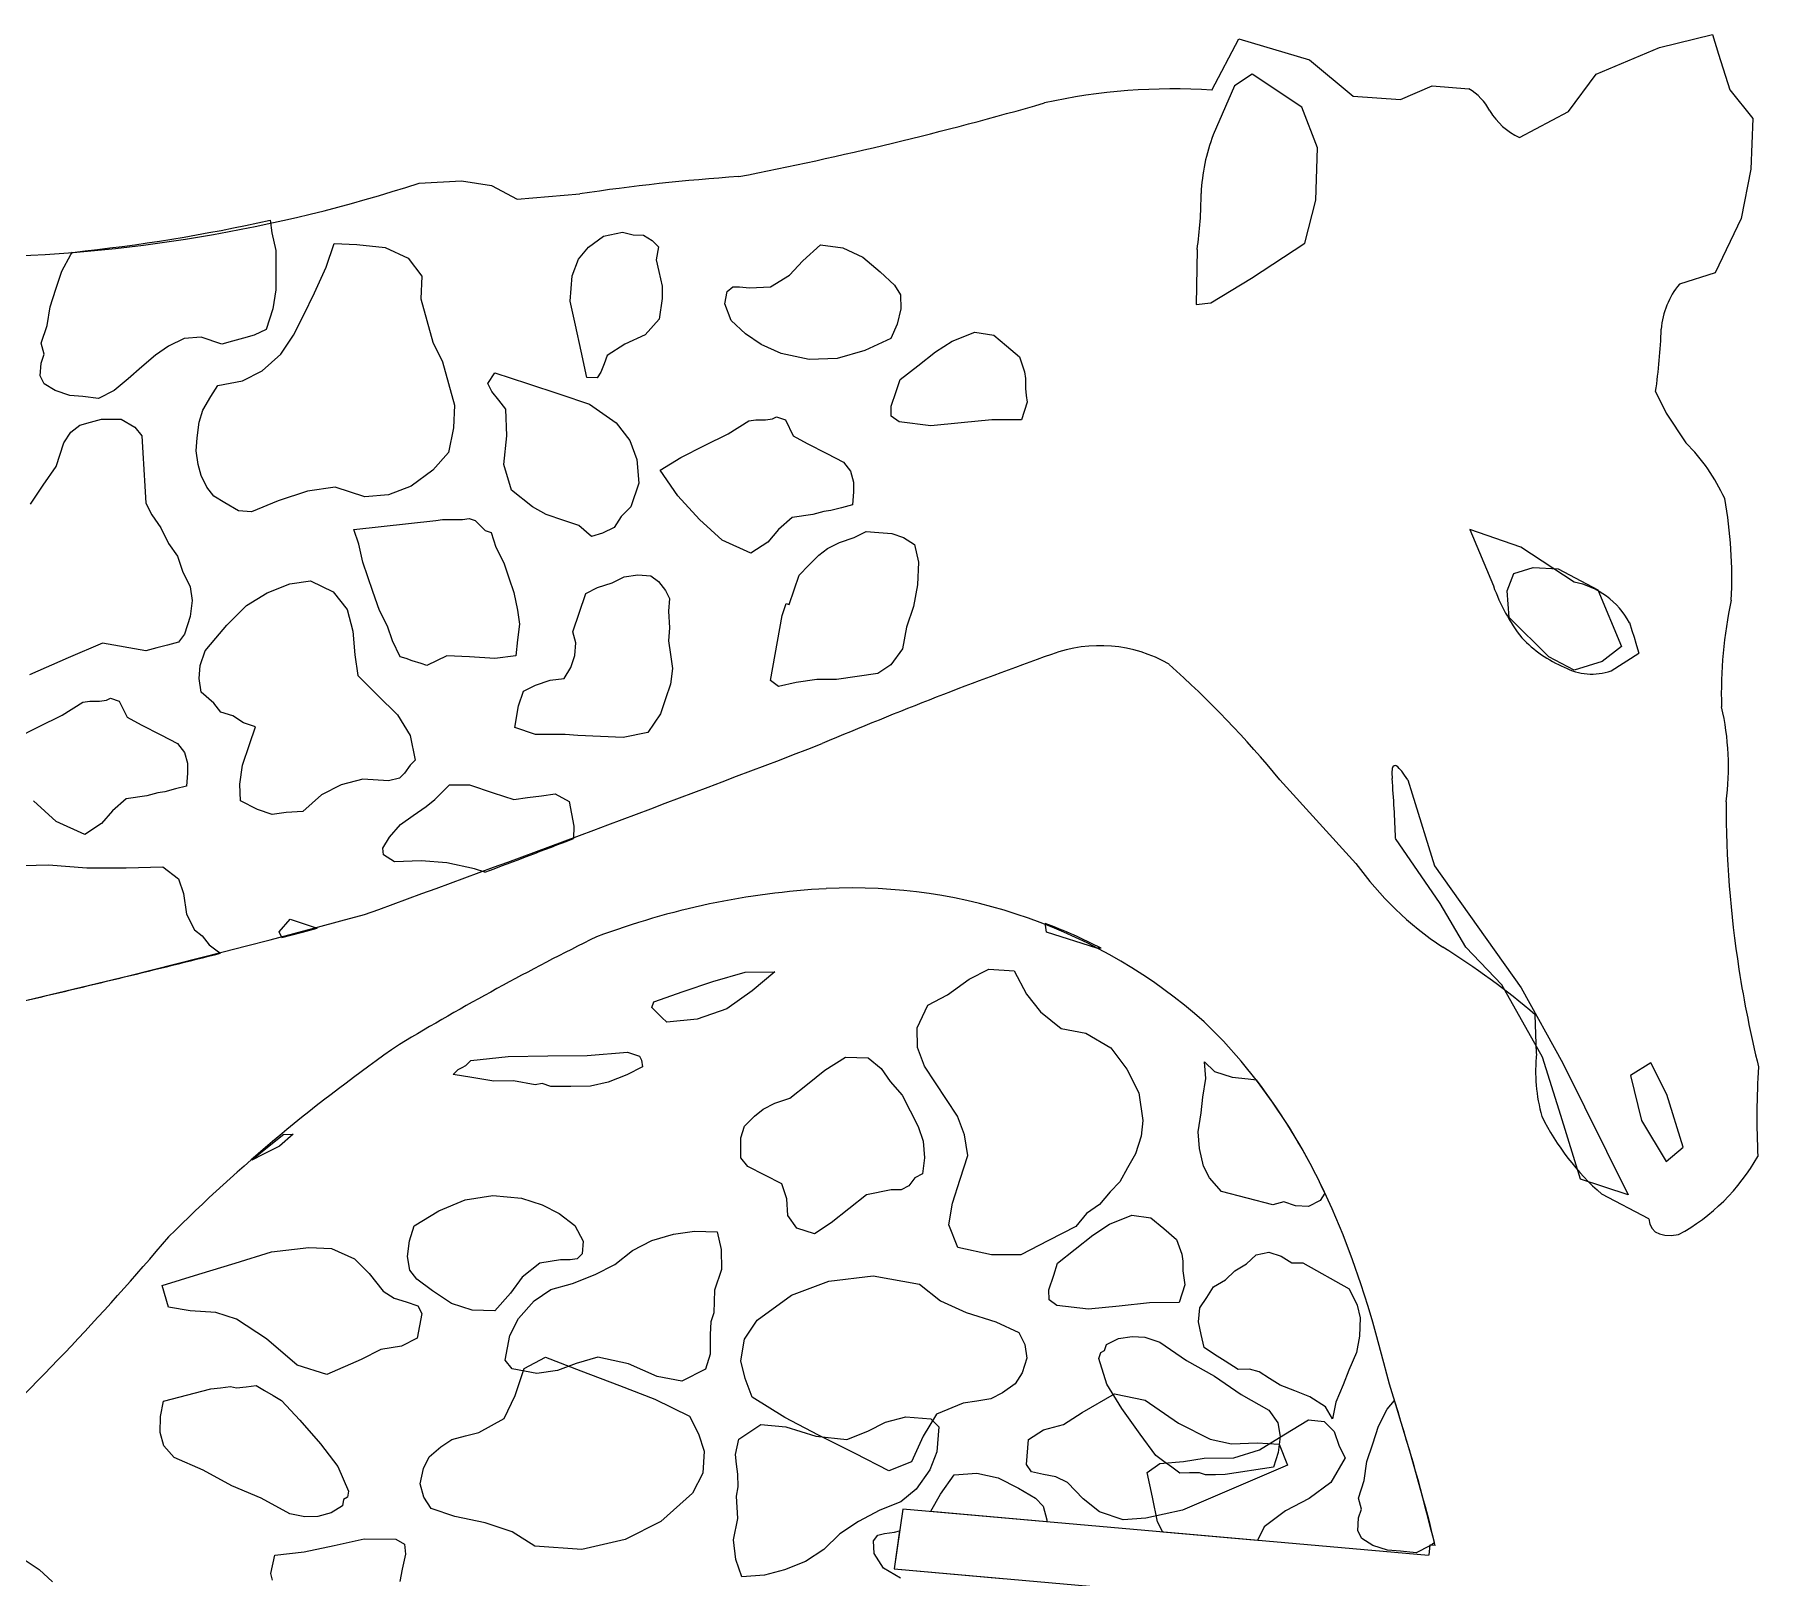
# Model space of a CAD drawing. Extents: x 1.3 to 15.6, y 3.2 to 7.5.
# Drawn here: x 13.252 to 15.641, y 5.25 to 7.389 of the extents above; entities that cross this region are included whole.
import ezdxf

# ---------------------------------------------------------------- set-up
doc = ezdxf.new("R2010")
doc.units = 0
doc.header["$MEASUREMENT"] = 0

msp = doc.modelspace()

# ---------------------------------------------------------------- linework, layer by layer
at = {"color": 7, "linetype": 'Continuous'}
for p, q in [((15.5035, 7.3708), (15.5771, 7.3888)), ((15.5771, 7.3888), (15.5856, 7.3617)), ((14.8833, 7.3116), (14.9206, 7.3827)), ((14.9206, 7.3827), (15.0187, 7.3537)), ((15.416, 7.3337), (15.5035, 7.3708)), ((15.5856, 7.3617), (15.601, 7.312)), ((15.0187, 7.3537), (15.079, 7.3031)), ((14.9146, 7.3178), (14.8852, 7.2497)), ((14.9391, 7.3338), (14.9146, 7.3178)), ((15.0081, 7.2879), (14.9391, 7.3338)), ((15.1448, 7.2988), (15.1884, 7.3174)), ((15.1884, 7.3174), (15.2392, 7.3134)), ((15.3776, 7.2821), (15.416, 7.3337)), ((15.601, 7.312), (15.6331, 7.2725)), ((15.0299, 7.2315), (15.0081, 7.2879)), ((15.079, 7.3031), (15.1448, 7.2988)), ((15.3096, 7.2462), (15.3776, 7.2821)), ((15.6331, 7.2725), (15.6302, 7.2023)), ((15.0272, 7.159), (15.0299, 7.2315)), ((15.6302, 7.2023), (15.6168, 7.1338)), ((13.7848, 7.1828), (13.8432, 7.1861)), ((13.8432, 7.1861), (13.8849, 7.1793)), ((13.8849, 7.1793), (13.9204, 7.1607)), ((13.9204, 7.1607), (14.0073, 7.1678)), ((15.012, 7.0995), (15.0272, 7.159)), ((13.5782, 7.1313), (13.5807, 7.114)), ((15.6168, 7.1338), (15.5809, 7.0583)), ((13.5807, 7.114), (13.5862, 7.0894)), ((13.6559, 7.0662), (13.6668, 7.099)), ((13.6668, 7.099), (13.6982, 7.0977)), ((13.6982, 7.0977), (13.7378, 7.0936)), ((14.0193, 7.0942), (14.0403, 7.1092)), ((14.0403, 7.1092), (14.0667, 7.115)), ((14.0667, 7.115), (14.0814, 7.1113)), ((14.0814, 7.1113), (14.0954, 7.1109)), ((14.0954, 7.1109), (14.1075, 7.1031)), ((14.1075, 7.1031), (14.1163, 7.0947)), ((14.3164, 7.0753), (14.3408, 7.0975)), ((14.3408, 7.0975), (14.3719, 7.0929)), ((14.9384, 7.0513), (15.012, 7.0995)), ((13.2896, 7.0606), (13.3019, 7.0838)), ((13.3019, 7.0838), (13.3045, 7.0869)), ((13.5862, 7.0894), (13.5862, 7.0621)), ((13.7378, 7.0936), (13.7693, 7.0786)), ((13.7693, 7.0786), (13.7884, 7.054)), ((13.9967, 7.0545), (14.0056, 7.0773)), ((14.0056, 7.0773), (14.0193, 7.0942)), ((14.1163, 7.0947), (14.1133, 7.0766)), ((14.1133, 7.0766), (14.117, 7.0601)), ((14.2978, 7.0553), (14.3164, 7.0753)), ((14.3719, 7.0929), (14.3994, 7.0803)), ((14.3994, 7.0803), (14.4234, 7.06)), ((14.8629, 7.091), (14.8613, 7.0147)), ((13.2814, 7.036), (13.2896, 7.0606)), ((13.5862, 7.0621), (13.5862, 7.0348)), ((13.6395, 7.0307), (13.6559, 7.0662)), ((13.7884, 7.054), (13.7871, 7.0226)), ((13.9941, 7.0192), (13.9967, 7.0545)), ((14.117, 7.0601), (14.1213, 7.0402)), ((14.2714, 7.0389), (14.2978, 7.0553)), ((14.4234, 7.06), (14.4434, 7.0414)), ((14.8818, 7.0168), (14.9384, 7.0513)), ((15.5809, 7.0583), (15.5312, 7.0428)), ((13.2733, 7.0114), (13.2814, 7.036)), ((13.5862, 7.0348), (13.5821, 7.0088)), ((13.6245, 6.9993), (13.6395, 7.0307)), ((14.1213, 7.0402), (14.1217, 7.0229)), ((14.2084, 7.0153), (14.2116, 7.0328)), ((14.2116, 7.0328), (14.2192, 7.0389)), ((14.2192, 7.0389), (14.2288, 7.0392)), ((14.2288, 7.0392), (14.2424, 7.0378)), ((14.2424, 7.0378), (14.2714, 7.0389)), ((14.4434, 7.0414), (14.4516, 7.0281)), ((14.4516, 7.0281), (14.4523, 7.0088)), ((13.2692, 6.9854), (13.2733, 7.0114)), ((13.5821, 7.0088), (13.5725, 6.9801)), ((13.7871, 7.0226), (13.7953, 6.9925)), ((14.0013, 6.9861), (13.9941, 7.0192)), ((14.1217, 7.0229), (14.1175, 6.9943)), ((14.217, 6.9924), (14.2084, 7.0153)), ((14.4523, 7.0088), (14.4473, 6.9874)), ((14.8613, 7.0147), (14.8818, 7.0168)), ((13.261, 6.9608), (13.2692, 6.9854)), ((13.5725, 6.9801), (13.5562, 6.9719)), ((13.6108, 6.9719), (13.6245, 6.9993)), ((13.7953, 6.9925), (13.8035, 6.9624)), ((14.0093, 6.9497), (14.0013, 6.9861)), ((14.1175, 6.9943), (14.098, 6.9726)), ((14.237, 6.9738), (14.217, 6.9924)), ((14.4473, 6.9874), (14.4384, 6.9677)), ((13.2651, 6.9458), (13.261, 6.9608)), ((13.4373, 6.9568), (13.4195, 6.9445)), ((13.4591, 6.9677), (13.4373, 6.9568)), ((13.4824, 6.9691), (13.4591, 6.9677)), ((13.5111, 6.9596), (13.4824, 6.9691)), ((13.5261, 6.9637), (13.5111, 6.9596)), ((13.5411, 6.9678), (13.5261, 6.9637)), ((13.5562, 6.9719), (13.5411, 6.9678)), ((13.5931, 6.9459), (13.6108, 6.9719)), ((13.8035, 6.9624), (13.8172, 6.9351)), ((14.0696, 6.9595), (14.0453, 6.9437)), ((14.098, 6.9726), (14.0696, 6.9595)), ((14.2588, 6.9591), (14.237, 6.9738)), ((14.2864, 6.9466), (14.2588, 6.9591)), ((14.4384, 6.9677), (14.4023, 6.9509)), ((14.5004, 6.9488), (14.5236, 6.9639)), ((14.5236, 6.9639), (14.555, 6.9762)), ((14.555, 6.9762), (14.581, 6.9721)), ((14.581, 6.9721), (14.5988, 6.9571)), ((14.5988, 6.9571), (14.6165, 6.942)), ((13.2596, 6.9157), (13.261, 6.9335)), ((13.261, 6.9335), (13.2651, 6.9458)), ((13.4195, 6.9445), (13.4004, 6.9281)), ((13.5671, 6.9227), (13.5931, 6.9459)), ((13.8172, 6.9351), (13.8254, 6.9051)), ((14.0173, 6.9133), (14.0093, 6.9497)), ((14.0409, 6.9323), (14.0365, 6.9209)), ((14.0453, 6.9437), (14.0409, 6.9323)), ((14.3254, 6.9384), (14.2864, 6.9466)), ((14.364, 6.9398), (14.3254, 6.9384)), ((14.4023, 6.9509), (14.364, 6.9398)), ((14.4512, 6.9105), (14.4758, 6.9297)), ((14.4758, 6.9297), (14.5004, 6.9488)), ((14.6165, 6.942), (14.6234, 6.9215)), ((13.2651, 6.9048), (13.2596, 6.9157)), ((13.3813, 6.9117), (13.3621, 6.8953)), ((13.4004, 6.9281), (13.3813, 6.9117)), ((13.5056, 6.9022), (13.5398, 6.909)), ((13.5398, 6.909), (13.5671, 6.9227)), ((13.8254, 6.9051), (13.8336, 6.875)), ((13.8801, 6.9051), (13.8896, 6.9201)), ((13.8855, 6.8942), (13.8801, 6.9051)), ((13.8896, 6.9201), (13.9347, 6.9051)), ((13.9347, 6.9051), (13.9798, 6.8901)), ((14.0313, 6.9129), (14.0173, 6.9133)), ((14.0365, 6.9209), (14.0313, 6.9129)), ((14.4458, 6.8941), (14.4512, 6.9105)), ((14.6234, 6.9215), (14.6248, 6.912)), ((14.6248, 6.912), (14.6248, 6.8983)), ((13.2802, 6.8952), (13.2651, 6.9048)), ((13.3007, 6.8884), (13.2802, 6.8952)), ((13.3184, 6.887), (13.3007, 6.8884)), ((13.3403, 6.8843), (13.3184, 6.887)), ((13.3621, 6.8953), (13.3403, 6.8843)), ((13.4851, 6.868), (13.4961, 6.8871)), ((13.4961, 6.8871), (13.5056, 6.9022)), ((13.8951, 6.8819), (13.8855, 6.8942)), ((13.9047, 6.8696), (13.8951, 6.8819)), ((13.9798, 6.8901), (14.0208, 6.8765)), ((14.4389, 6.8736), (14.4458, 6.8941)), ((14.6248, 6.8983), (14.6261, 6.8887)), ((14.6261, 6.8887), (14.6275, 6.8792)), ((15.4983, 6.894), (15.5127, 6.8638)), ((13.4797, 6.8516), (13.4851, 6.868)), ((13.8336, 6.875), (13.8323, 6.8436)), ((13.9061, 6.8327), (13.9047, 6.8696)), ((14.0208, 6.8765), (14.0577, 6.8505)), ((14.2744, 6.856), (14.2799, 6.8587)), ((14.2799, 6.8587), (14.2922, 6.8546)), ((14.4389, 6.86), (14.4389, 6.8736)), ((14.4499, 6.8518), (14.4389, 6.86)), ((14.6275, 6.8792), (14.6193, 6.8546)), ((15.5127, 6.8638), (15.5403, 6.8228)), ((13.2925, 6.8228), (13.302, 6.8378)), ((13.302, 6.8378), (13.3143, 6.8474)), ((13.3143, 6.8474), (13.3294, 6.8515)), ((13.3294, 6.8515), (13.3444, 6.8556)), ((13.3444, 6.8556), (13.3717, 6.8556)), ((13.3717, 6.8556), (13.3909, 6.8447)), ((13.3909, 6.8447), (13.4004, 6.8324)), ((13.477, 6.8297), (13.4797, 6.8516)), ((13.8323, 6.8436), (13.8254, 6.8094)), ((14.0577, 6.8505), (14.0769, 6.8259)), ((14.1802, 6.819), (14.213, 6.8354)), ((14.213, 6.8354), (14.2417, 6.8532)), ((14.2417, 6.8532), (14.2512, 6.8546)), ((14.2512, 6.8546), (14.2649, 6.8546)), ((14.2649, 6.8546), (14.2744, 6.856)), ((14.2922, 6.8546), (14.3032, 6.8327)), ((14.4936, 6.8463), (14.4499, 6.8518)), ((14.536, 6.8504), (14.4936, 6.8463)), ((14.5783, 6.8546), (14.536, 6.8504)), ((14.6193, 6.8546), (14.5783, 6.8546)), ((13.2816, 6.79), (13.2925, 6.8228)), ((13.4004, 6.8324), (13.4018, 6.8092)), ((13.4756, 6.812), (13.477, 6.8297)), ((13.4784, 6.7928), (13.4756, 6.812)), ((13.8254, 6.8094), (13.8036, 6.7848)), ((13.902, 6.793), (13.9061, 6.8327)), ((14.0769, 6.8259), (14.0865, 6.8)), ((14.1474, 6.8026), (14.1802, 6.819)), ((14.3032, 6.8327), (14.3223, 6.8218)), ((14.3223, 6.8218), (14.3496, 6.8082)), ((13.2638, 6.764), (13.2816, 6.79)), ((13.4018, 6.8092), (13.4032, 6.786)), ((13.4032, 6.786), (13.4046, 6.7627)), ((13.4825, 6.7778), (13.4784, 6.7928)), ((13.9129, 6.7575), (13.902, 6.793)), ((14.0865, 6.8), (14.0892, 6.7672)), ((14.1187, 6.7848), (14.1474, 6.8026)), ((14.3496, 6.8082), (14.3729, 6.7959)), ((14.3729, 6.7959), (14.3824, 6.7836)), ((13.2461, 6.7381), (13.2638, 6.764)), ((13.4046, 6.7627), (13.406, 6.7395)), ((13.4907, 6.7614), (13.4825, 6.7778)), ((13.7735, 6.7629), (13.7421, 6.7506)), ((13.8036, 6.7848), (13.7735, 6.7629)), ((14.0892, 6.7672), (14.0783, 6.7344)), ((14.1433, 6.7493), (14.1187, 6.7848)), ((14.3824, 6.7836), (14.3865, 6.7685)), ((14.3865, 6.7685), (14.3866, 6.7549)), ((13.406, 6.7395), (13.4142, 6.7231)), ((13.5002, 6.7491), (13.4907, 6.7614)), ((13.5153, 6.7396), (13.5002, 6.7491)), ((13.5344, 6.7286), (13.5153, 6.7396)), ((13.5891, 6.7423), (13.5522, 6.7273)), ((13.6301, 6.756), (13.5891, 6.7423)), ((13.6683, 6.7615), (13.6301, 6.756)), ((13.7093, 6.7479), (13.6683, 6.7615)), ((13.7421, 6.7506), (13.7093, 6.7479)), ((13.9416, 6.7343), (13.9129, 6.7575)), ((14.1734, 6.7165), (14.1433, 6.7493)), ((14.3866, 6.7549), (14.3852, 6.7371)), ((13.4142, 6.7231), (13.4265, 6.7053)), ((13.5522, 6.7273), (13.5344, 6.7286)), ((13.6943, 6.7027), (13.8077, 6.7151)), ((13.8077, 6.7151), (13.8173, 6.7165)), ((13.8173, 6.7165), (13.831, 6.7165)), ((13.831, 6.7165), (13.8446, 6.7165)), ((13.8446, 6.7165), (13.8542, 6.7179)), ((13.8542, 6.7179), (13.8624, 6.7151)), ((13.8624, 6.7151), (13.8692, 6.7083)), ((13.9608, 6.7234), (13.9416, 6.7343)), ((13.9854, 6.7152), (13.9608, 6.7234)), ((14.0059, 6.7084), (13.9854, 6.7152)), ((14.0646, 6.7207), (14.0551, 6.7057)), ((14.0783, 6.7344), (14.0646, 6.7207)), ((14.2048, 6.6878), (14.1734, 6.7165)), ((14.3018, 6.7193), (14.2827, 6.7029)), ((14.3305, 6.7234), (14.3018, 6.7193)), ((14.3456, 6.7275), (14.3305, 6.7234)), ((14.3551, 6.7289), (14.3456, 6.7275)), ((14.3702, 6.733), (14.3551, 6.7289)), ((14.3852, 6.7371), (14.3702, 6.733)), ((13.4265, 6.7053), (13.4374, 6.6835)), ((13.7012, 6.6823), (13.6943, 6.7027)), ((13.8692, 6.7083), (13.8761, 6.7015)), ((13.8761, 6.7015), (13.8843, 6.6987)), ((13.8843, 6.6987), (13.8911, 6.6783)), ((14.0237, 6.6933), (14.0059, 6.7084)), ((14.0387, 6.6975), (14.0237, 6.6933)), ((14.0551, 6.7057), (14.0387, 6.6975)), ((14.2827, 6.7029), (14.2677, 6.6851)), ((14.3672, 6.6848), (14.3877, 6.6917)), ((14.3877, 6.6917), (14.4041, 6.6999)), ((14.4041, 6.6999), (14.4218, 6.6985)), ((14.4218, 6.6985), (14.4396, 6.6972)), ((14.4396, 6.6972), (14.456, 6.6917)), ((14.456, 6.6917), (14.471, 6.6821)), ((15.2407, 6.7029), (15.2734, 6.6246)), ((15.3114, 6.6785), (15.2407, 6.7029)), ((13.4374, 6.6835), (13.4497, 6.6657)), ((13.7066, 6.6577), (13.7012, 6.6823)), ((13.8911, 6.6783), (13.902, 6.6564)), ((14.2445, 6.6701), (14.2048, 6.6878)), ((14.2677, 6.6851), (14.2445, 6.6701)), ((14.3248, 6.6534), (14.3385, 6.667)), ((14.3385, 6.667), (14.3508, 6.6766)), ((14.3508, 6.6766), (14.3672, 6.6848)), ((14.471, 6.6821), (14.4765, 6.6576)), ((15.3855, 6.6299), (15.3114, 6.6785)), ((13.4497, 6.6657), (13.4566, 6.6452)), ((13.4566, 6.6452), (13.4675, 6.6234)), ((13.7135, 6.6372), (13.7066, 6.6577)), ((13.902, 6.6564), (13.9089, 6.6359)), ((14.3112, 6.6397), (14.3248, 6.6534)), ((14.4765, 6.6576), (14.4752, 6.6261)), ((15.3018, 6.6418), (15.3287, 6.6502)), ((15.3287, 6.6502), (15.363, 6.6482)), ((15.363, 6.6482), (15.4184, 6.6191)), ((13.4675, 6.6234), (13.4702, 6.6042)), ((13.5741, 6.6152), (13.6055, 6.6275)), ((13.6055, 6.6275), (13.6342, 6.6317)), ((13.6342, 6.6317), (13.6657, 6.6166)), ((13.7203, 6.6167), (13.7135, 6.6372)), ((13.9089, 6.6359), (13.9157, 6.6154)), ((14.0155, 6.6141), (14.0319, 6.6223)), ((14.0319, 6.6223), (14.0524, 6.6291)), ((14.0524, 6.6291), (14.0688, 6.6373)), ((14.0688, 6.6373), (14.0879, 6.6401)), ((14.0879, 6.6401), (14.1057, 6.6387)), ((14.1057, 6.6387), (14.1166, 6.6305)), ((14.1166, 6.6305), (14.1262, 6.6182)), ((14.1262, 6.6182), (14.1317, 6.6073)), ((14.2975, 6.5987), (14.3043, 6.6192)), ((14.3043, 6.6192), (14.3112, 6.6397)), ((14.4752, 6.6261), (14.4697, 6.5961)), ((15.2924, 6.6178), (15.3018, 6.6418)), ((15.4184, 6.6191), (15.4512, 6.5408)), ((13.4702, 6.6042), (13.4675, 6.5824)), ((13.5318, 6.5838), (13.5454, 6.5975)), ((13.5454, 6.5975), (13.5741, 6.6152)), ((13.6657, 6.6166), (13.6848, 6.5921)), ((13.7299, 6.5907), (13.7203, 6.6167)), ((13.9157, 6.6154), (13.9212, 6.5908)), ((13.9978, 6.5608), (14.0155, 6.6141)), ((14.1317, 6.6073), (14.1303, 6.5895)), ((14.2893, 6.5878), (14.2921, 6.596)), ((14.2921, 6.596), (14.2934, 6.6001)), ((14.2934, 6.6001), (14.2975, 6.5987)), ((14.4697, 6.5961), (14.4602, 6.5674)), ((15.2955, 6.5809), (15.2924, 6.6178)), ((13.4675, 6.5824), (13.4593, 6.5578)), ((13.5181, 6.5701), (13.5318, 6.5838)), ((13.6848, 6.5921), (13.693, 6.562)), ((13.7408, 6.5688), (13.7299, 6.5907)), ((13.9212, 6.5908), (13.924, 6.5717)), ((13.924, 6.5717), (13.9212, 6.5498)), ((14.1303, 6.5895), (14.1317, 6.5663)), ((14.2716, 6.4935), (14.288, 6.5837)), ((14.288, 6.5837), (14.2893, 6.5878)), ((15.3503, 6.5263), (15.2955, 6.5809)), ((13.4511, 6.5468), (13.4361, 6.5427)), ((13.4593, 6.5578), (13.4511, 6.5468)), ((13.488, 6.5346), (13.5031, 6.5523)), ((13.5031, 6.5523), (13.5181, 6.5701)), ((13.693, 6.562), (13.6958, 6.5292)), ((13.7477, 6.5484), (13.7408, 6.5688)), ((13.7586, 6.5265), (13.7477, 6.5484)), ((13.9212, 6.5498), (13.9185, 6.5279)), ((14.0019, 6.5458), (13.9978, 6.5608)), ((14.1317, 6.5663), (14.1303, 6.5485)), ((14.1303, 6.5485), (14.1331, 6.5294)), ((14.4602, 6.5674), (14.4547, 6.5373)), ((13.2981, 6.5249), (13.2448, 6.5016)), ((13.3459, 6.5454), (13.2981, 6.5249)), ((13.4061, 6.5345), (13.3459, 6.5454)), ((13.4211, 6.5386), (13.4061, 6.5345)), ((13.4361, 6.5427), (13.4211, 6.5386)), ((13.4812, 6.5141), (13.488, 6.5346)), ((13.6958, 6.5292), (13.6999, 6.5005)), ((13.7668, 6.5238), (13.7586, 6.5265)), ((13.775, 6.521), (13.7668, 6.5238)), ((13.8229, 6.5279), (13.7955, 6.5142)), ((13.8543, 6.5265), (13.8229, 6.5279)), ((13.8898, 6.5238), (13.8543, 6.5265)), ((13.9185, 6.5279), (13.8898, 6.5238)), ((13.995, 6.5116), (14.0005, 6.528)), ((14.0005, 6.528), (14.0019, 6.5458)), ((14.1331, 6.5294), (14.1358, 6.5103)), ((14.4547, 6.5373), (14.4383, 6.5154)), ((15.3856, 6.5078), (15.3503, 6.5263)), ((15.4512, 6.5408), (15.424, 6.5197)), ((15.4365, 6.5067), (15.4752, 6.5314)), ((13.4799, 6.4963), (13.4812, 6.5141)), ((13.6999, 6.5005), (13.7272, 6.4732)), ((13.7873, 6.5169), (13.775, 6.521)), ((13.7955, 6.5142), (13.7873, 6.5169)), ((13.9855, 6.4965), (13.995, 6.5116)), ((14.1358, 6.5103), (14.1331, 6.4884)), ((14.3919, 6.499), (14.3632, 6.4949)), ((14.4206, 6.5031), (14.3919, 6.499)), ((14.4383, 6.5154), (14.4206, 6.5031)), ((15.424, 6.5197), (15.3856, 6.5078)), ((13.4826, 6.4772), (13.4799, 6.4963)), ((13.5004, 6.4621), (13.4826, 6.4772)), ((13.9226, 6.4583), (13.9295, 6.4788)), ((13.9295, 6.4788), (13.9459, 6.487)), ((13.9459, 6.487), (13.9664, 6.4938)), ((13.9664, 6.4938), (13.9855, 6.4965)), ((14.1331, 6.4884), (14.1263, 6.4679)), ((14.2825, 6.4853), (14.2716, 6.4935)), ((14.3071, 6.4908), (14.2825, 6.4853)), ((14.3358, 6.4949), (14.3071, 6.4908)), ((14.3632, 6.4949), (14.3358, 6.4949)), ((13.2899, 6.4456), (13.3186, 6.4634)), ((13.3186, 6.4634), (13.3282, 6.4648)), ((13.3282, 6.4648), (13.3419, 6.4648)), ((13.3419, 6.4648), (13.3514, 6.4662)), ((13.3514, 6.4662), (13.3569, 6.4689)), ((13.3569, 6.4689), (13.3692, 6.4648)), ((13.3692, 6.4648), (13.3801, 6.4429)), ((13.51, 6.4498), (13.5004, 6.4621)), ((13.7272, 6.4732), (13.7546, 6.4459)), ((13.9172, 6.4282), (13.9226, 6.4583)), ((14.1263, 6.4679), (14.1194, 6.4474)), ((13.2244, 6.4128), (13.2572, 6.4292)), ((13.2572, 6.4292), (13.2899, 6.4456)), ((13.3801, 6.4429), (13.3993, 6.432)), ((13.3993, 6.432), (13.4266, 6.4184)), ((13.5264, 6.4444), (13.51, 6.4498)), ((13.5414, 6.4348), (13.5264, 6.4444)), ((13.5578, 6.4294), (13.5414, 6.4348)), ((13.5496, 6.4048), (13.5578, 6.4294)), ((13.7546, 6.4459), (13.7723, 6.4172)), ((13.9459, 6.4186), (13.9172, 6.4282)), ((14.1194, 6.4474), (14.1017, 6.4214)), ((13.4266, 6.4184), (13.4498, 6.4061)), ((13.4498, 6.4061), (13.4594, 6.3938)), ((13.5401, 6.3761), (13.5496, 6.4048)), ((13.7723, 6.4172), (13.7792, 6.383)), ((13.9596, 6.4186), (13.9459, 6.4186)), ((13.9732, 6.4186), (13.9596, 6.4186)), ((13.9869, 6.4187), (13.9732, 6.4186)), ((14.0047, 6.4173), (13.9869, 6.4187)), ((14.0361, 6.4159), (14.0047, 6.4173)), ((14.0675, 6.4146), (14.0361, 6.4159)), ((14.1017, 6.4214), (14.0675, 6.4146)), ((13.4594, 6.3938), (13.4635, 6.3788)), ((13.7792, 6.383), (13.7724, 6.3762)), ((13.4635, 6.3651), (13.4622, 6.3473)), ((13.4635, 6.3788), (13.4635, 6.3651)), ((13.536, 6.3501), (13.5401, 6.3761)), ((13.7068, 6.357), (13.6767, 6.3488)), ((13.7423, 6.3543), (13.7068, 6.357)), ((13.7573, 6.3584), (13.7423, 6.3543)), ((13.7642, 6.3652), (13.7573, 6.3584)), ((13.7724, 6.3762), (13.7642, 6.3652)), ((15.083, 6.2401), (14.9776, 6.3558)), ((15.1547, 6.3559), (15.1607, 6.3367)), ((13.4075, 6.3336), (13.3788, 6.3295)), ((13.4226, 6.3377), (13.4075, 6.3336)), ((13.4321, 6.3391), (13.4226, 6.3377)), ((13.4471, 6.3432), (13.4321, 6.3391)), ((13.4622, 6.3473), (13.4471, 6.3432)), ((13.5373, 6.3269), (13.536, 6.3501)), ((13.6494, 6.3351), (13.6234, 6.3119)), ((13.6767, 6.3488), (13.6494, 6.3351)), ((13.8066, 6.3284), (13.827, 6.3489)), ((13.827, 6.3489), (13.8544, 6.3489)), ((13.8544, 6.3489), (13.8872, 6.338)), ((13.8872, 6.338), (13.9159, 6.3284)), ((13.935, 6.3312), (13.9541, 6.3339)), ((13.9541, 6.3339), (13.9733, 6.3367)), ((13.9733, 6.3367), (13.9924, 6.3257)), ((15.1607, 6.3367), (15.1918, 6.2368)), ((13.2818, 6.298), (13.2504, 6.3267)), ((13.3597, 6.3131), (13.3447, 6.2953)), ((13.3788, 6.3295), (13.3597, 6.3131)), ((13.5606, 6.3146), (13.5373, 6.3269)), ((13.5811, 6.3078), (13.5606, 6.3146)), ((13.6002, 6.3105), (13.5811, 6.3078)), ((13.6234, 6.3119), (13.6002, 6.3105)), ((13.7765, 6.3065), (13.7943, 6.3188)), ((13.7943, 6.3188), (13.8066, 6.3284)), ((13.9159, 6.3284), (13.935, 6.3312)), ((13.9924, 6.3257), (13.9993, 6.2916)), ((13.3215, 6.2803), (13.2818, 6.298)), ((13.3447, 6.2953), (13.3215, 6.2803)), ((13.7437, 6.2764), (13.7587, 6.2942)), ((13.7587, 6.2942), (13.7765, 6.3065)), ((13.9993, 6.2916), (13.9985, 6.2744)), ((13.7342, 6.2614), (13.7437, 6.2764)), ((13.7355, 6.2518), (13.7342, 6.2614)), ((15.1996, 6.1845), (15.1378, 6.2748)), ((13.2204, 6.2365), (13.2709, 6.2379)), ((13.2709, 6.2379), (13.3242, 6.2338)), ((13.7506, 6.2423), (13.7355, 6.2518)), ((13.7875, 6.2436), (13.7506, 6.2423)), ((13.823, 6.2409), (13.7875, 6.2436)), ((13.8613, 6.2327), (13.823, 6.2409)), ((15.1918, 6.2368), (15.3118, 6.0677)), ((13.3242, 6.2338), (13.3789, 6.2339)), ((13.3789, 6.2339), (13.4294, 6.2353)), ((13.4294, 6.2353), (13.4513, 6.2189)), ((13.4513, 6.2189), (13.4582, 6.1984)), ((13.8757, 6.2279), (13.8613, 6.2327)), ((13.4582, 6.1984), (13.4623, 6.1697)), ((13.4623, 6.1697), (13.4732, 6.1478)), ((15.2353, 6.1239), (15.1996, 6.1845)), ((13.4732, 6.1478), (13.4841, 6.1396)), ((13.5907, 6.1451), (13.6058, 6.1629)), ((13.5946, 6.1374), (13.5907, 6.1451)), ((13.6058, 6.1629), (13.6434, 6.1504)), ((14.6527, 6.1546), (14.6524, 6.1568)), ((14.6541, 6.145), (14.6527, 6.1546)), ((14.7241, 6.1225), (14.6541, 6.145)), ((13.4841, 6.1396), (13.4937, 6.1273)), ((13.4937, 6.1273), (13.5047, 6.1191)), ((13.5047, 6.1191), (13.5094, 6.1156)), ((14.7298, 6.1225), (14.7241, 6.1225)), ((15.2852, 6.072), (15.2353, 6.1239)), ((14.5468, 6.0798), (14.574, 6.0937)), ((14.574, 6.0937), (14.6095, 6.0913)), ((14.1506, 6.0624), (14.1915, 6.0765)), ((14.1915, 6.0765), (14.2365, 6.0892)), ((14.2365, 6.0892), (14.2775, 6.0896)), ((14.2775, 6.0896), (14.2463, 6.0633)), ((14.5169, 6.0577), (14.5468, 6.0798)), ((14.6095, 6.0913), (14.6263, 6.0587)), ((15.3417, 5.9716), (15.2852, 6.072)), ((14.1071, 6.0402), (14.1098, 6.0484)), ((14.1098, 6.0484), (14.1506, 6.0624)), ((14.2463, 6.0633), (14.211, 6.0384)), ((14.4897, 6.0437), (14.5169, 6.0577)), ((14.6263, 6.0587), (14.6456, 6.0343)), ((15.3118, 6.0677), (15.3695, 5.9634)), ((14.114, 6.0334), (14.1071, 6.0402)), ((14.1209, 6.0266), (14.114, 6.0334)), ((14.1278, 6.0199), (14.1209, 6.0266)), ((14.1701, 6.0243), (14.1278, 6.0199)), ((14.211, 6.0384), (14.1701, 6.0243)), ((14.475, 6.0122), (14.4897, 6.0437)), ((14.6456, 6.0343), (14.6745, 6.0113)), ((15.3333, 5.9764), (15.3314, 6.0302)), ((14.4753, 5.9848), (14.475, 6.0122)), ((14.6745, 6.0113), (14.7088, 6.0048)), ((14.7088, 6.0048), (14.7431, 5.9846)), ((13.9082, 5.9727), (13.9629, 5.9732)), ((13.9629, 5.9732), (14.0175, 5.9737)), ((14.0175, 5.9737), (14.0735, 5.9783)), ((14.0735, 5.9783), (14.0818, 5.9757)), ((14.0818, 5.9757), (14.09, 5.973)), ((14.4851, 5.959), (14.4753, 5.9848)), ((14.7431, 5.9846), (14.7653, 5.9548)), ((13.8319, 5.9474), (13.8387, 5.9543)), ((13.8387, 5.9543), (13.8441, 5.9571)), ((13.8441, 5.9571), (13.8496, 5.9598)), ((13.8496, 5.9598), (13.8564, 5.9667)), ((13.8564, 5.9667), (13.9082, 5.9727)), ((14.0942, 5.958), (14.0725, 5.9469)), ((14.09, 5.973), (14.0928, 5.9676)), ((14.0928, 5.9676), (14.0942, 5.958)), ((14.3227, 5.9342), (14.3471, 5.9536)), ((14.3471, 5.9536), (14.3756, 5.9716)), ((14.3756, 5.9716), (14.4071, 5.9705)), ((14.4071, 5.9705), (14.425, 5.9557)), ((14.425, 5.9557), (14.4374, 5.938)), ((14.5003, 5.9359), (14.4851, 5.959)), ((14.7653, 5.9548), (14.782, 5.9221)), ((14.8731, 5.9653), (14.8869, 5.9518)), ((14.8747, 5.9421), (14.8731, 5.9653)), ((14.8869, 5.9518), (14.9116, 5.9438)), ((15.3668, 5.8909), (15.3417, 5.9716)), ((15.3695, 5.9634), (15.46, 5.7809)), ((15.4917, 5.9635), (15.4633, 5.9462)), ((15.5137, 5.9198), (15.4917, 5.9635)), ((13.8579, 5.9435), (13.8319, 5.9474)), ((13.8881, 5.9383), (13.8579, 5.9435)), ((13.9154, 5.9386), (13.8881, 5.9383)), ((13.9455, 5.9334), (13.9154, 5.9386)), ((13.955, 5.9349), (13.9455, 5.9334)), ((13.9674, 5.9309), (13.955, 5.9349)), ((13.981, 5.931), (13.9674, 5.9309)), ((13.9947, 5.9311), (13.981, 5.931)), ((14.022, 5.9314), (13.9947, 5.9311)), ((14.0466, 5.9371), (14.022, 5.9314)), ((14.0725, 5.9469), (14.0466, 5.9371)), ((14.2983, 5.9149), (14.3227, 5.9342)), ((14.4374, 5.938), (14.454, 5.9191)), ((14.5156, 5.9128), (14.5003, 5.9359)), ((14.8708, 5.9161), (14.8747, 5.9421)), ((14.9116, 5.9438), (14.9335, 5.9413)), ((14.9335, 5.9413), (14.945, 5.94)), ((15.4633, 5.9462), (15.4786, 5.8836)), ((14.2615, 5.8995), (14.2778, 5.9078)), ((14.2778, 5.9078), (14.2983, 5.9149)), ((14.454, 5.9191), (14.4651, 5.8973)), ((14.5308, 5.8897), (14.5156, 5.9128)), ((14.782, 5.9221), (14.7878, 5.8839)), ((14.8683, 5.8942), (14.8708, 5.9161)), ((15.5364, 5.8468), (15.5137, 5.9198)), ((14.2358, 5.876), (14.2493, 5.8898)), ((14.2493, 5.8898), (14.2615, 5.8995)), ((14.4651, 5.8973), (14.4763, 5.8755)), ((14.5406, 5.8638), (14.5308, 5.8897)), ((14.7878, 5.8839), (14.7853, 5.862)), ((14.8645, 5.8682), (14.8683, 5.8942)), ((15.3943, 5.8026), (15.3668, 5.8909)), ((15.4786, 5.8836), (15.5131, 5.8269)), ((13.61, 5.8647), (13.591, 5.8481)), ((13.5971, 5.8645), (13.61, 5.8647)), ((14.2304, 5.8596), (14.2358, 5.876)), ((14.2306, 5.8459), (14.2304, 5.8596)), ((14.4763, 5.8755), (14.4833, 5.8551)), ((14.4833, 5.8551), (14.4849, 5.8319)), ((14.545, 5.8352), (14.5406, 5.8638)), ((14.7853, 5.862), (14.7773, 5.8374)), ((14.866, 5.845), (14.8645, 5.8682)), ((13.5692, 5.837), (13.553, 5.8287)), ((13.591, 5.8481), (13.5692, 5.837)), ((14.2307, 5.8322), (14.2306, 5.8459)), ((14.2404, 5.82), (14.2307, 5.8322)), ((14.4849, 5.8319), (14.4824, 5.81)), ((14.5344, 5.8023), (14.545, 5.8352)), ((14.7773, 5.8374), (14.7665, 5.8181)), ((14.8717, 5.8205), (14.866, 5.845)), ((15.5131, 5.8269), (15.5364, 5.8468)), ((14.2871, 5.7959), (14.2404, 5.82)), ((14.4824, 5.81), (14.4715, 5.8044)), ((14.7665, 5.8181), (14.7558, 5.7989)), ((14.8801, 5.8042), (14.8717, 5.8205)), ((14.2941, 5.7754), (14.2871, 5.7959)), ((14.4388, 5.7877), (14.4047, 5.7806)), ((14.4525, 5.7878), (14.4388, 5.7877)), ((14.4634, 5.7934), (14.4525, 5.7878)), ((14.4715, 5.8044), (14.4634, 5.7934)), ((14.5237, 5.7694), (14.5344, 5.8023)), ((14.7423, 5.7851), (14.7274, 5.7672)), ((14.7558, 5.7989), (14.7423, 5.7851)), ((14.8967, 5.7852), (14.8801, 5.8042)), ((14.9679, 5.7667), (14.8967, 5.7852)), ((15.0399, 5.7832), (15.0335, 5.7728)), ((15.46, 5.7809), (15.3943, 5.8026)), ((13.7779, 5.7378), (13.8118, 5.7586)), ((13.8118, 5.7586), (13.8486, 5.774)), ((13.8486, 5.774), (13.8868, 5.7798)), ((13.8868, 5.7798), (13.9265, 5.7761)), ((13.9265, 5.7761), (13.9553, 5.7668)), ((13.9553, 5.7668), (13.9786, 5.7547)), ((14.2957, 5.7522), (14.2941, 5.7754)), ((14.3803, 5.7612), (14.3559, 5.7418)), ((14.4047, 5.7806), (14.3803, 5.7612)), ((14.5186, 5.7393), (14.5237, 5.7694)), ((14.7274, 5.7672), (14.7097, 5.7547)), ((14.9829, 5.771), (14.9679, 5.7667)), ((14.9994, 5.7656), (14.9829, 5.771)), ((15.0171, 5.7644), (14.9994, 5.7656)), ((15.0335, 5.7728), (15.0171, 5.7644)), ((15.4887, 5.7474), (15.4235, 5.7817)), ((13.7712, 5.7172), (13.7779, 5.7378)), ((13.9786, 5.7547), (14.0006, 5.7385)), ((14.0006, 5.7385), (14.0118, 5.7167)), ((14.3081, 5.7346), (14.2957, 5.7522)), ((14.3328, 5.7266), (14.3081, 5.7346)), ((14.3559, 5.7418), (14.3328, 5.7266)), ((14.5312, 5.708), (14.5186, 5.7393)), ((14.6949, 5.7368), (14.6568, 5.7173)), ((14.7097, 5.7547), (14.6949, 5.7368)), ((14.7182, 5.7247), (14.7413, 5.74)), ((14.7413, 5.74), (14.7726, 5.7526)), ((14.7726, 5.7526), (14.7986, 5.7487)), ((14.7986, 5.7487), (14.8165, 5.7339)), ((13.7687, 5.6953), (13.7712, 5.7172)), ((14.0118, 5.7167), (14.0106, 5.699)), ((14.0802, 5.7037), (14.1074, 5.7176)), ((14.1074, 5.7176), (14.1374, 5.7261)), ((14.1374, 5.7261), (14.1661, 5.7305)), ((14.1661, 5.7305), (14.1975, 5.7294)), ((14.1975, 5.7294), (14.2032, 5.7049)), ((14.6568, 5.7173), (14.6187, 5.6978)), ((14.6938, 5.7054), (14.7182, 5.7247)), ((14.8165, 5.7339), (14.8344, 5.719)), ((14.8344, 5.719), (14.8415, 5.6986)), ((13.5296, 5.6863), (13.5801, 5.7018)), ((13.5801, 5.7018), (13.6319, 5.7077)), ((13.6319, 5.7077), (13.6634, 5.7066)), ((13.6634, 5.7066), (13.6949, 5.6919)), ((13.6949, 5.6919), (13.7156, 5.6716)), ((13.7716, 5.6762), (13.7687, 5.6953)), ((13.9806, 5.6905), (13.9519, 5.6861)), ((13.9942, 5.6906), (13.9806, 5.6905)), ((14.0038, 5.6921), (13.9942, 5.6906)), ((14.0106, 5.699), (14.0038, 5.6921)), ((14.0558, 5.6844), (14.0802, 5.7037)), ((14.2032, 5.7049), (14.2035, 5.6775)), ((14.5777, 5.6975), (14.5312, 5.708)), ((14.6187, 5.6978), (14.5777, 5.6975)), ((14.6694, 5.686), (14.6938, 5.7054)), ((14.8415, 5.6986), (14.8429, 5.689)), ((14.8429, 5.689), (14.843, 5.6753)), ((14.9315, 5.6852), (14.9445, 5.6975)), ((14.9445, 5.6975), (14.9624, 5.7014)), ((14.9624, 5.7014), (14.9793, 5.6957)), ((14.9793, 5.6957), (14.9939, 5.6864)), ((14.9939, 5.6864), (15.0094, 5.6867)), ((15.0094, 5.6867), (15.0736, 5.6507)), ((13.4288, 5.6552), (13.4792, 5.6708)), ((13.4792, 5.6708), (13.5296, 5.6863)), ((13.7156, 5.6716), (13.735, 5.6472)), ((13.7813, 5.664), (13.7716, 5.6762)), ((13.8033, 5.6478), (13.7813, 5.664)), ((13.9275, 5.6668), (13.9113, 5.6447)), ((13.9519, 5.6861), (13.9275, 5.6668)), ((13.9973, 5.6578), (14.0286, 5.6704)), ((14.0286, 5.6704), (14.0558, 5.6844)), ((14.2035, 5.6775), (14.1942, 5.6488)), ((14.3526, 5.6612), (14.414, 5.6686)), ((14.414, 5.6686), (14.4783, 5.6569)), ((14.6574, 5.649), (14.6641, 5.6696)), ((14.6641, 5.6696), (14.6694, 5.686)), ((14.843, 5.6753), (14.8445, 5.6658)), ((14.8445, 5.6658), (14.846, 5.6562)), ((14.8854, 5.6532), (14.902, 5.6631)), ((14.902, 5.6631), (14.9149, 5.6753)), ((14.9149, 5.6753), (14.9315, 5.6852)), ((13.4373, 5.6253), (13.4288, 5.6552)), ((13.735, 5.6472), (13.7501, 5.6378)), ((13.8294, 5.6303), (13.8033, 5.6478)), ((13.9113, 5.6447), (13.8897, 5.6199)), ((13.9442, 5.6341), (13.9673, 5.6494)), ((13.9673, 5.6494), (13.9973, 5.6578)), ((14.1942, 5.6488), (14.1931, 5.6173)), ((14.2533, 5.607), (14.3008, 5.6416)), ((14.3008, 5.6416), (14.3526, 5.6612)), ((14.4783, 5.6569), (14.5072, 5.6339)), ((14.6576, 5.6353), (14.6574, 5.649)), ((14.846, 5.6562), (14.838, 5.6316)), ((14.8667, 5.6241), (14.8761, 5.6387)), ((14.8761, 5.6387), (14.8854, 5.6532)), ((15.0736, 5.6507), (15.0848, 5.6281)), ((13.4674, 5.6201), (13.4373, 5.6253)), ((13.5029, 5.6177), (13.4674, 5.6201)), ((13.5317, 5.6084), (13.5029, 5.6177)), ((13.7501, 5.6378), (13.7666, 5.6325)), ((13.7666, 5.6325), (13.783, 5.6271)), ((13.7886, 5.6163), (13.7821, 5.582)), ((13.783, 5.6271), (13.7886, 5.6163)), ((13.8582, 5.621), (13.8294, 5.6303)), ((13.8897, 5.6199), (13.8582, 5.621)), ((13.9226, 5.6093), (13.9442, 5.6341)), ((14.1931, 5.6173), (14.1891, 5.605)), ((14.5072, 5.6339), (14.5429, 5.6179)), ((14.5429, 5.6179), (14.584, 5.6046)), ((14.6686, 5.6272), (14.6576, 5.6353)), ((14.7123, 5.6222), (14.6686, 5.6272)), ((14.7547, 5.6267), (14.7123, 5.6222)), ((14.797, 5.6312), (14.7547, 5.6267)), ((14.838, 5.6316), (14.797, 5.6312)), ((14.8647, 5.6049), (14.8667, 5.6241)), ((15.0848, 5.6281), (15.0888, 5.6102)), ((13.573, 5.5814), (13.5317, 5.6084)), ((13.9105, 5.586), (13.9226, 5.6093)), ((14.1891, 5.605), (14.1879, 5.5872)), ((14.2358, 5.5808), (14.2533, 5.607)), ((14.584, 5.6046), (14.6156, 5.5898)), ((14.8686, 5.587), (14.8647, 5.6049)), ((15.0888, 5.6102), (15.088, 5.585)), ((13.6157, 5.5449), (13.573, 5.5814)), ((13.7603, 5.5709), (13.7316, 5.5665)), ((13.7821, 5.582), (13.7603, 5.5709)), ((13.904, 5.5517), (13.9105, 5.586)), ((14.1879, 5.5872), (14.188, 5.5735)), ((14.188, 5.5735), (14.1882, 5.5599)), ((14.2306, 5.5507), (14.2358, 5.5808)), ((14.6156, 5.5898), (14.624, 5.5735)), ((14.624, 5.5735), (14.6269, 5.5544)), ((14.7347, 5.565), (14.7374, 5.5732)), ((14.7374, 5.5732), (14.7537, 5.5816)), ((14.7537, 5.5816), (14.7728, 5.5845)), ((14.7728, 5.5845), (14.7906, 5.5833)), ((14.7906, 5.5833), (14.8112, 5.5767)), ((14.8112, 5.5767), (14.8483, 5.551)), ((14.8725, 5.5691), (14.8686, 5.587)), ((14.8871, 5.5597), (14.8725, 5.5691)), ((15.088, 5.585), (15.0837, 5.5622)), ((13.6568, 5.5317), (13.6157, 5.5449)), ((13.7044, 5.5526), (13.6568, 5.5317)), ((13.7316, 5.5665), (13.7044, 5.5526)), ((13.9137, 5.5395), (13.904, 5.5517)), ((13.9302, 5.54), (13.96, 5.5558)), ((13.96, 5.5558), (14.009, 5.5367)), ((14.0024, 5.5472), (13.9765, 5.5374)), ((14.0324, 5.5557), (14.0024, 5.5472)), ((14.0749, 5.5465), (14.0324, 5.5557)), ((14.1146, 5.5291), (14.0749, 5.5465)), ((14.1882, 5.5599), (14.1815, 5.5393)), ((14.2363, 5.5262), (14.2306, 5.5507)), ((14.6269, 5.5544), (14.6202, 5.5339)), ((14.7267, 5.554), (14.7293, 5.5622)), ((14.7379, 5.5186), (14.7267, 5.554)), ((14.7293, 5.5622), (14.7347, 5.565)), ((14.8483, 5.551), (14.8868, 5.5295)), ((14.9017, 5.5504), (14.8871, 5.5597)), ((14.9199, 5.5388), (14.9017, 5.5504)), ((15.0837, 5.5622), (15.0733, 5.538)), ((13.9479, 5.533), (13.9137, 5.5395)), ((13.9179, 5.5028), (13.9302, 5.54)), ((13.9765, 5.5374), (13.9479, 5.533)), ((14.009, 5.5367), (14.0622, 5.5167)), ((14.1489, 5.5226), (14.1146, 5.5291)), ((14.1815, 5.5393), (14.1489, 5.5226)), ((14.2461, 5.5003), (14.2363, 5.5262)), ((14.6202, 5.5339), (14.6108, 5.5187)), ((14.8868, 5.5295), (14.9239, 5.5039)), ((14.9354, 5.5391), (14.9199, 5.5388)), ((14.9487, 5.5357), (14.9354, 5.5391)), ((14.9632, 5.5264), (14.9487, 5.5357)), ((14.9778, 5.5171), (14.9632, 5.5264)), ((15.0733, 5.538), (15.0653, 5.5175)), ((13.4305, 5.4947), (13.496, 5.5119)), ((13.496, 5.5119), (13.5095, 5.5135)), ((13.5095, 5.5135), (13.5231, 5.515)), ((13.5231, 5.515), (13.5316, 5.5132)), ((13.5316, 5.5132), (13.5451, 5.5148)), ((13.5451, 5.5148), (13.5587, 5.5164)), ((13.5587, 5.5164), (13.5705, 5.5095)), ((13.5705, 5.5095), (13.5823, 5.5026)), ((13.5823, 5.5026), (13.5941, 5.4957)), ((13.5941, 5.4957), (13.6193, 5.4683)), ((13.9024, 5.4707), (13.9179, 5.5028)), ((14.0622, 5.5167), (14.1111, 5.4976)), ((14.1111, 5.4976), (14.1592, 5.4742)), ((14.2915, 5.472), (14.2461, 5.5003)), ((14.5769, 5.4979), (14.5577, 5.495)), ((14.5932, 5.5063), (14.5769, 5.4979)), ((14.6108, 5.5187), (14.5932, 5.5063)), ((14.7034, 5.4792), (14.7485, 5.5051)), ((14.7587, 5.4846), (14.7379, 5.5186)), ((14.7485, 5.5051), (14.7908, 5.4962)), ((14.7908, 5.4962), (14.8372, 5.4644)), ((14.9239, 5.5039), (14.9624, 5.4824)), ((14.9983, 5.509), (14.9778, 5.5171)), ((15.0189, 5.501), (14.9983, 5.509)), ((15.0407, 5.487), (15.0189, 5.501)), ((15.0653, 5.5175), (15.055, 5.4933)), ((15.1263, 5.4838), (15.1363, 5.4958)), ((13.4259, 5.4515), (13.4261, 5.4736)), ((13.4261, 5.4736), (13.4305, 5.4947)), ((14.1592, 5.4742), (14.1717, 5.4495)), ((14.3382, 5.4479), (14.2915, 5.472)), ((14.4312, 5.4657), (14.4592, 5.4731)), ((14.4592, 5.4731), (14.494, 5.4702)), ((14.5019, 5.4767), (14.483, 5.4465)), ((14.5386, 5.4921), (14.5019, 5.4767)), ((14.5577, 5.495), (14.5386, 5.4921)), ((14.6778, 5.4625), (14.7034, 5.4792)), ((14.7837, 5.4493), (14.7587, 5.4846)), ((14.9624, 5.4824), (14.9748, 5.4648)), ((15.0506, 5.4705), (15.0407, 5.487)), ((15.055, 5.4933), (15.0506, 5.4705)), ((15.1142, 5.4604), (15.1263, 5.4838)), ((13.4308, 5.4328), (13.4259, 5.4515)), ((13.6193, 5.4683), (13.6478, 5.4359)), ((13.8488, 5.4467), (13.8675, 5.4516)), ((13.8675, 5.4516), (13.9024, 5.4707)), ((14.1717, 5.4495), (14.1799, 5.4257)), ((14.2276, 5.4422), (14.2583, 5.4623)), ((14.2583, 5.4623), (14.293, 5.4594)), ((14.293, 5.4594), (14.3344, 5.4463)), ((14.389, 5.4224), (14.3382, 5.4479)), ((14.3776, 5.4417), (14.4065, 5.4532)), ((14.4065, 5.4532), (14.4312, 5.4657)), ((14.494, 5.4702), (14.5049, 5.4591)), ((14.5049, 5.4591), (14.502, 5.4244)), ((14.6293, 5.4418), (14.6498, 5.4552)), ((14.6498, 5.4552), (14.6778, 5.4625)), ((14.8058, 5.4194), (14.7837, 5.4493)), ((14.8372, 5.4644), (14.881, 5.442)), ((14.9491, 5.4274), (14.9831, 5.4483)), ((14.9748, 5.4648), (14.9778, 5.4457)), ((14.9831, 5.4483), (15.0171, 5.4691)), ((15.0171, 5.4691), (15.039, 5.4665)), ((15.039, 5.4665), (15.0528, 5.453)), ((15.0528, 5.453), (15.0598, 5.4326)), ((15.1062, 5.4357), (15.1142, 5.4604)), ((13.4451, 5.4166), (13.4308, 5.4328)), ((13.6478, 5.4359), (13.6721, 5.4043)), ((13.7985, 5.4175), (13.8147, 5.4317)), ((13.8147, 5.4317), (13.8301, 5.4418)), ((13.8301, 5.4418), (13.8488, 5.4467)), ((14.1799, 5.4257), (14.178, 5.3952)), ((14.2231, 5.4211), (14.2276, 5.4422)), ((14.3344, 5.4463), (14.3776, 5.4417)), ((14.483, 5.4465), (14.467, 5.4108)), ((14.502, 5.4244), (14.4924, 5.3999)), ((14.6264, 5.4071), (14.6293, 5.4418)), ((14.881, 5.442), (14.9106, 5.4358)), ((14.9106, 5.4358), (14.9462, 5.4371)), ((14.9137, 5.4162), (14.9491, 5.4274)), ((14.9462, 5.4371), (14.9767, 5.4351)), ((14.9752, 5.4238), (14.9686, 5.4032)), ((14.9778, 5.4457), (14.9752, 5.4238)), ((14.9767, 5.4351), (14.9883, 5.4062)), ((15.0598, 5.4326), (15.0681, 5.4163)), ((15.0982, 5.4111), (15.1062, 5.4357)), ((13.4856, 5.3993), (13.4451, 5.4166)), ((13.6721, 5.4043), (13.687, 5.3702)), ((13.7863, 5.3803), (13.7907, 5.4015)), ((13.7907, 5.4015), (13.7985, 5.4175)), ((14.2247, 5.4075), (14.2231, 5.4211)), ((14.2263, 5.3939), (14.2247, 5.4075)), ((14.4357, 5.3982), (14.389, 5.4224)), ((14.467, 5.4108), (14.4357, 5.3982)), ((14.4924, 5.3999), (14.4735, 5.3729)), ((14.6331, 5.3969), (14.6264, 5.4071)), ((14.7936, 5.3959), (14.8113, 5.4084)), ((14.8168, 5.4113), (14.8058, 5.4194)), ((14.8113, 5.4084), (14.8441, 5.4114)), ((14.8278, 5.4033), (14.8168, 5.4113)), ((14.8388, 5.3952), (14.8278, 5.4033)), ((14.8441, 5.4114), (14.8727, 5.4158)), ((14.8727, 5.4158), (14.9137, 5.4162)), ((14.9686, 5.4032), (14.9017, 5.393)), ((14.9883, 5.4062), (14.9398, 5.3855)), ((15.0681, 5.4163), (15.048, 5.3819)), ((15.0944, 5.3851), (15.0982, 5.4111)), ((13.5252, 5.3777), (13.4856, 5.3993)), ((13.5657, 5.3604), (13.5252, 5.3777)), ((13.7912, 5.3616), (13.7863, 5.3803)), ((14.178, 5.3952), (14.1633, 5.3674)), ((14.2243, 5.3634), (14.2269, 5.3761)), ((14.2269, 5.3761), (14.2263, 5.3939)), ((14.5074, 5.3658), (14.5263, 5.3928)), ((14.5263, 5.3928), (14.5577, 5.395)), ((14.5577, 5.395), (14.5873, 5.3888)), ((14.5873, 5.3888), (14.6151, 5.3741)), ((14.65, 5.3933), (14.6331, 5.3969)), ((14.6669, 5.3898), (14.65, 5.3933)), ((14.683, 5.382), (14.6669, 5.3898)), ((14.7048, 5.3597), (14.683, 5.382)), ((14.8008, 5.3618), (14.7936, 5.3959)), ((14.8525, 5.3953), (14.8388, 5.3952)), ((14.8662, 5.3954), (14.8525, 5.3953)), ((14.8744, 5.3928), (14.8662, 5.3954)), ((14.8881, 5.3929), (14.8744, 5.3928)), ((14.9017, 5.393), (14.8881, 5.3929)), ((14.9398, 5.3855), (14.8913, 5.3647)), ((15.048, 5.3819), (15.0181, 5.3598)), ((15.0864, 5.3604), (15.0944, 5.3851)), ((13.6053, 5.3388), (13.5657, 5.3604)), ((13.6801, 5.3584), (13.6783, 5.35)), ((13.6852, 5.3618), (13.6801, 5.3584)), ((13.687, 5.3702), (13.6852, 5.3618)), ((13.8012, 5.3463), (13.7912, 5.3616)), ((14.1633, 5.3674), (14.1197, 5.328)), ((14.2265, 5.3321), (14.2243, 5.3634)), ((14.4522, 5.3553), (14.4233, 5.3438)), ((14.4735, 5.3729), (14.4522, 5.3553)), ((14.4936, 5.3422), (14.5074, 5.3658)), ((14.6151, 5.3741), (14.6387, 5.3604)), ((14.6387, 5.3604), (14.6496, 5.3492)), ((14.7275, 5.3417), (14.7048, 5.3597)), ((14.8079, 5.3277), (14.8008, 5.3618)), ((14.8913, 5.3647), (14.8428, 5.344)), ((15.0181, 5.3598), (14.9855, 5.343)), ((15.0907, 5.3454), (15.0864, 5.3604)), ((13.6265, 5.3344), (13.6053, 5.3388)), ((13.6443, 5.335), (13.6265, 5.3344)), ((13.663, 5.3399), (13.6443, 5.335)), ((13.6783, 5.35), (13.663, 5.3399)), ((13.8341, 5.3349), (13.8012, 5.3463)), ((13.8764, 5.3261), (13.8341, 5.3349)), ((14.2203, 5.3025), (14.2265, 5.3321)), ((14.4233, 5.3438), (14.3934, 5.3279)), ((14.4549, 5.3452), (14.443, 5.2625)), ((15.1836, 5.2809), (14.4549, 5.3452)), ((14.4932, 5.3418), (14.4936, 5.3422)), ((14.6545, 5.3276), (14.4932, 5.3418)), ((14.6496, 5.3492), (14.6545, 5.3305)), ((14.6545, 5.3305), (14.6545, 5.3276)), ((14.7605, 5.3304), (14.7275, 5.3417)), ((14.7918, 5.3326), (14.7605, 5.3304)), ((14.8428, 5.344), (14.7918, 5.3326)), ((14.9855, 5.343), (14.9556, 5.3209)), ((15.0855, 5.3153), (15.0867, 5.3331)), ((15.0867, 5.3331), (15.0907, 5.3454)), ((13.9136, 5.3138), (13.8764, 5.3261)), ((13.9448, 5.294), (13.9136, 5.3138)), ((14.1197, 5.328), (14.0703, 5.303)), ((14.3679, 5.3112), (14.3456, 5.2894)), ((14.3934, 5.3279), (14.3679, 5.3112)), ((14.4144, 5.3015), (14.4204, 5.309)), ((14.4204, 5.309), (14.4297, 5.3115)), ((14.4297, 5.3115), (14.4433, 5.3131)), ((14.4505, 5.315), (14.443, 5.2625)), ((14.4433, 5.3131), (14.4505, 5.315)), ((14.8153, 5.3134), (14.8079, 5.3277)), ((14.9463, 5.3019), (14.8153, 5.3134)), ((14.9556, 5.3209), (14.9463, 5.3019)), ((15.091, 5.3044), (15.0855, 5.3153)), ((15.1062, 5.295), (15.091, 5.3044)), ((13.5791, 5.256), (13.5845, 5.2814)), ((13.5845, 5.2814), (13.6252, 5.2861)), ((13.6252, 5.2861), (13.6668, 5.295)), ((13.6668, 5.295), (13.7084, 5.3039)), ((13.7084, 5.3039), (13.7525, 5.3035)), ((13.7525, 5.3035), (13.7643, 5.2966)), ((13.7658, 5.283), (13.7614, 5.2619)), ((13.7643, 5.2966), (13.7658, 5.283)), ((14.01, 5.2892), (13.9448, 5.294)), ((14.0703, 5.303), (14.01, 5.2892)), ((14.2234, 5.2753), (14.2203, 5.3025)), ((14.3456, 5.2894), (14.32, 5.2727)), ((14.4151, 5.2837), (14.4144, 5.3015)), ((14.4284, 5.2632), (14.4151, 5.2837)), ((15.1267, 5.2883), (15.1062, 5.295)), ((15.1445, 5.2871), (15.1267, 5.2883)), ((15.1664, 5.2846), (15.1445, 5.2871)), ((15.1853, 5.2943), (15.1664, 5.2846)), ((15.1838, 5.282), (15.1836, 5.2809)), ((15.1855, 5.2952), (15.1838, 5.282)), ((15.1855, 5.2952), (15.1853, 5.2943)), ((15.1869, 5.2951), (15.1855, 5.2952)), ((15.1927, 5.2946), (15.1855, 5.2952)), ((15.1882, 5.2958), (15.1869, 5.2951)), ((15.1919, 5.299), (15.1882, 5.2958)), ((13.2386, 5.2745), (13.258, 5.2616)), ((13.258, 5.2616), (13.2765, 5.2445)), ((13.7614, 5.2619), (13.7579, 5.245)), ((14.2317, 5.2515), (14.2234, 5.2753)), ((14.2911, 5.2611), (14.2631, 5.2537)), ((14.32, 5.2727), (14.2911, 5.2611)), ((14.452, 5.2494), (14.4284, 5.2632)), ((14.443, 5.2625), (14.5931, 5.2493)), ((14.443, 5.2625), (15.1715, 5.1982)), ((13.5816, 5.2466), (13.5791, 5.256)), ((14.2631, 5.2537), (14.2317, 5.2515))]:
    msp.add_line(p, q, dxfattribs=at)
at = {"color": 7, "linetype": 'Continuous', "flags": 128}
for points in [[(15.462, 6.5737), (15.4654, 6.5629), (15.4683, 6.5534), (15.4709, 6.5453), (15.4733, 6.5374), (15.4752, 6.5314)], [(15.1547, 6.3559), (15.1503, 6.3625), (15.1465, 6.3677), (15.143, 6.3717), (15.1408, 6.3737), (15.1389, 6.3751), (15.1372, 6.3757), (15.1358, 6.3755), (15.1343, 6.3741), (15.1333, 6.3714), (15.1328, 6.3657), (15.1331, 6.3576)], [(13.5946, 6.1374), (13.6229, 6.1449), (13.6434, 6.1504)], [(15.1331, 5.5062), (15.1296, 5.5182), (15.1259, 5.5321), (15.1217, 5.5478), (15.1171, 5.5652), (15.1119, 5.5841), (15.1062, 5.6043), (15.0998, 5.6259), (15.0898, 5.6573), (15.0783, 5.6906), (15.0651, 5.7254), (15.05, 5.7612), (15.0365, 5.7905), (15.0216, 5.8201), (15.0052, 5.8499), (14.9872, 5.8797), (14.9675, 5.9093), (14.9466, 5.938), (14.9238, 5.9662), (14.8992, 5.9937), (14.8727, 6.0204)], [(13.5971, 5.8645), (13.5722, 5.8445), (13.553, 5.8287)], [(15.4887, 5.7474), (15.4904, 5.7401), (15.4935, 5.7342), (15.4978, 5.7297), (15.5035, 5.7266), (15.5109, 5.7248), (15.5198, 5.7245), (15.5301, 5.7257)]]:
    msp.add_lwpolyline(points, dxfattribs=at)
at = {"color": 7, "linetype": 'Continuous'}
for centre, radius, start, end in [((14.8297, 6.4862), 0.8272, 86.2835, 102.4616), ((15.2053, 7.2515), 0.0705, 26.3798, 61.2017), ((13.2702, 12.0954), 4.9962, 281.0473, 286.0467), ((15.3481, 7.3307), 0.0929, 211.0142, 245.5345), ((15.1315, 7.156), 0.2635, 159.1767, 177.2647), ((14.4066, 4.5176), 2.6802, 93.8315, 98.5692), ((13.136, 9.1772), 2.0973, 270.8811, 288.0191), ((14.3355, 7.1666), 0.5328, 351.8437, 0.208), ((13.0385, 9.5943), 2.5215, 276.0556, 282.3592), ((15.6158, 6.9725), 0.11, 140.2534, 175.8234), ((14.6499, 7.0135), 0.8568, 351.9776, 357.7905), ((15.3541, 6.6363), 0.2636, 24.4891, 45.0532), ((14.9768, 6.6348), 0.6271, 357.2599, 10.1692), ((15.5293, 6.7173), 0.2722, 199.916, 217.2567), ((15.364, 6.5205), 0.1115, 28.4652, 78.8545), ((16.1905, 6.4768), 0.6012, 167.7045, 181.8863), ((15.4417, 6.6767), 0.179, 223.893, 246.9732), ((16.5676, 1.1566), 5.7013, 109.5353, 112.964), ((14.7281, 6.3509), 0.1909, 59.8608, 110.5172), ((13.8602, 5.4369), 1.4467, 39.4312, 48.2301), ((15.41, 6.5844), 0.082, 242.1385, 288.816), ((15.2327, 6.3738), 0.3665, 352.3937, 13.1203), ((0.5005, 42.5128), 38.6694, 289.97273, 290.97598), ((13.355, 6.2155), 1.7838, 1.9057, 4.5701), ((17.0655, 6.3209), 1.4695, 179.8259, 188.9085), ((8.8595, 19.6554), 14.3339, 290.48486, 291.00969), ((15.458, 6.5082), 0.461, 215.5674, 236.4524), ((14.4069, 5.1355), 1.0711, 93.1032, 110.5735), ((14.3848, 5.4718), 0.7342, 48.3521, 92.8031), ((10.01, 19.773), 14.0978, 280.81789, 285.21105), ((14.422, 5.5308), 0.667, 62.5175, 69.7934), ((15.7542, 2.6585), 3.8834, 116.3508, 120.9447), ((14.6418, 5.2222), 1.0623, 49.5208, 58.096), ((9.2356, 23.1723), 17.5841, 283.17434, 284.0667), ((17.2051, 6.3427), 1.6108, 188.9067, 193.8113), ((15.084, 4.0721), 2.3313, 124.6861, 134.9289), ((15.5603, 5.9515), 0.2283, 173.7467, 195.7517), ((16.6614, 5.8882), 1.0229, 176.0818, 183.0345), ((14.2749, 5.4271), 0.8438, 24.9597, 37.428), ((15.6591, 6.049), 0.3563, 206.5805, 228.6038), ((15.3975, 5.9698), 0.2778, 298.5015, 330.7605), ((10.6323, 8.0938), 3.6732, 313.0574, 319.7937), ((12.0373, 4.5202), 3.249, 13.7897, 17.6673), ((12.1219, 4.5373), 3.1631, 13.9355, 17.6405)]:
    msp.add_arc(centre, radius, start, end, dxfattribs=at)

doc.saveas('drawing.dxf')
